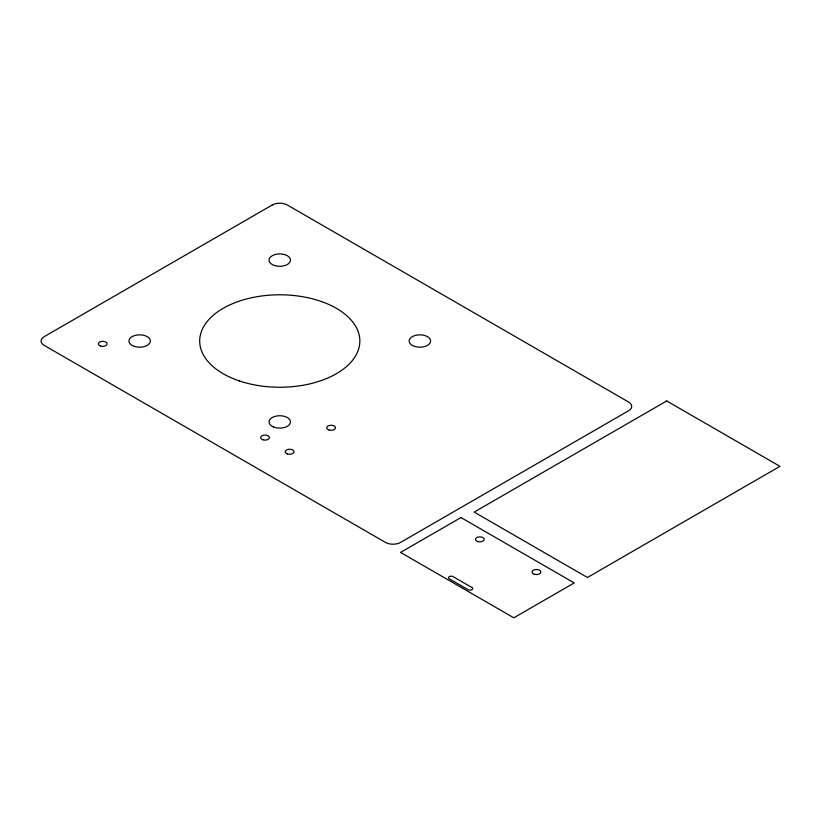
<?xml version="1.0" encoding="UTF-8"?>
<svg xmlns="http://www.w3.org/2000/svg" width="821" height="821" viewBox="0 0 821 821"><rect width="100%" height="100%" fill="white"/><g stroke="black" fill="none" stroke-linecap="round" stroke-linejoin="round"><path stroke-width="1.23" d="M272.223 205.004L44.18 336.661A10.673 6.168 0 0 0 44.18 345.374L385.47 542.414A10.673 6.168 0 0 0 400.566 542.414L628.609 410.757A10.673 6.168 0 0 0 628.609 402.044L287.319 205.004A10.673 6.168 0 0 0 272.223 205.004M460.971 517.548L400.566 552.42L513.813 617.803L574.218 582.931L460.971 517.548M666.703 400.956L474.179 512.099L587.426 577.491L779.95 466.338L666.703 400.956M471.911 587.508L453.038 576.619A2.668 1.539 0 0 0 449.261 576.619A2.668 1.539 0 0 0 449.261 578.795L468.144 589.694A2.668 1.539 0 0 0 471.911 589.694A2.668 1.539 0 0 0 471.911 587.508M287.412 453.931A4.382 2.525 0 0 0 293.98 451.745A4.382 2.525 0 0 0 287.412 449.559A4.382 2.525 0 0 0 287.412 453.931M328.934 429.958A4.382 2.525 0 0 0 335.502 427.772A4.382 2.525 0 0 0 328.934 425.576A4.382 2.525 0 0 0 328.934 429.958M100.552 346.052A4.382 2.525 0 0 0 107.12 343.866A4.382 2.525 0 0 0 100.552 341.669A4.382 2.525 0 0 0 100.552 346.052M262.874 439.769A4.382 2.525 0 0 0 269.442 437.572A4.382 2.525 0 0 0 262.874 435.387A4.382 2.525 0 0 0 262.874 439.769M134.295 346.38A10.724 6.188 0 0 0 150.366 341.013A10.724 6.188 0 0 0 134.295 335.656A10.724 6.188 0 0 0 134.295 346.38M414.533 346.38A10.724 6.188 0 0 0 430.604 341.013A10.724 6.188 0 0 0 414.533 335.656A10.724 6.188 0 0 0 414.533 346.38M239.732 381.057A80.078 46.233 0 0 0 359.844 341.013A80.078 46.233 0 0 0 239.732 300.979A80.078 46.233 0 0 0 239.732 381.057M274.409 265.481A10.724 6.188 0 0 0 290.49 260.124A10.724 6.188 0 0 0 274.409 254.756A10.724 6.188 0 0 0 274.409 265.481M273.475 426.93A10.724 6.188 0 0 0 290.429 422.548A10.724 6.188 0 0 0 275.394 416.268A10.724 6.188 0 0 0 273.475 426.93M477.658 541.532A4.382 2.525 0 0 0 484.216 539.346A4.382 2.525 0 0 0 477.658 537.16A4.382 2.525 0 0 0 477.658 541.532M534.276 574.228A4.382 2.525 0 0 0 540.844 572.042A4.382 2.525 0 0 0 534.276 569.846A4.382 2.525 0 0 0 534.276 574.228"/></g></svg>
